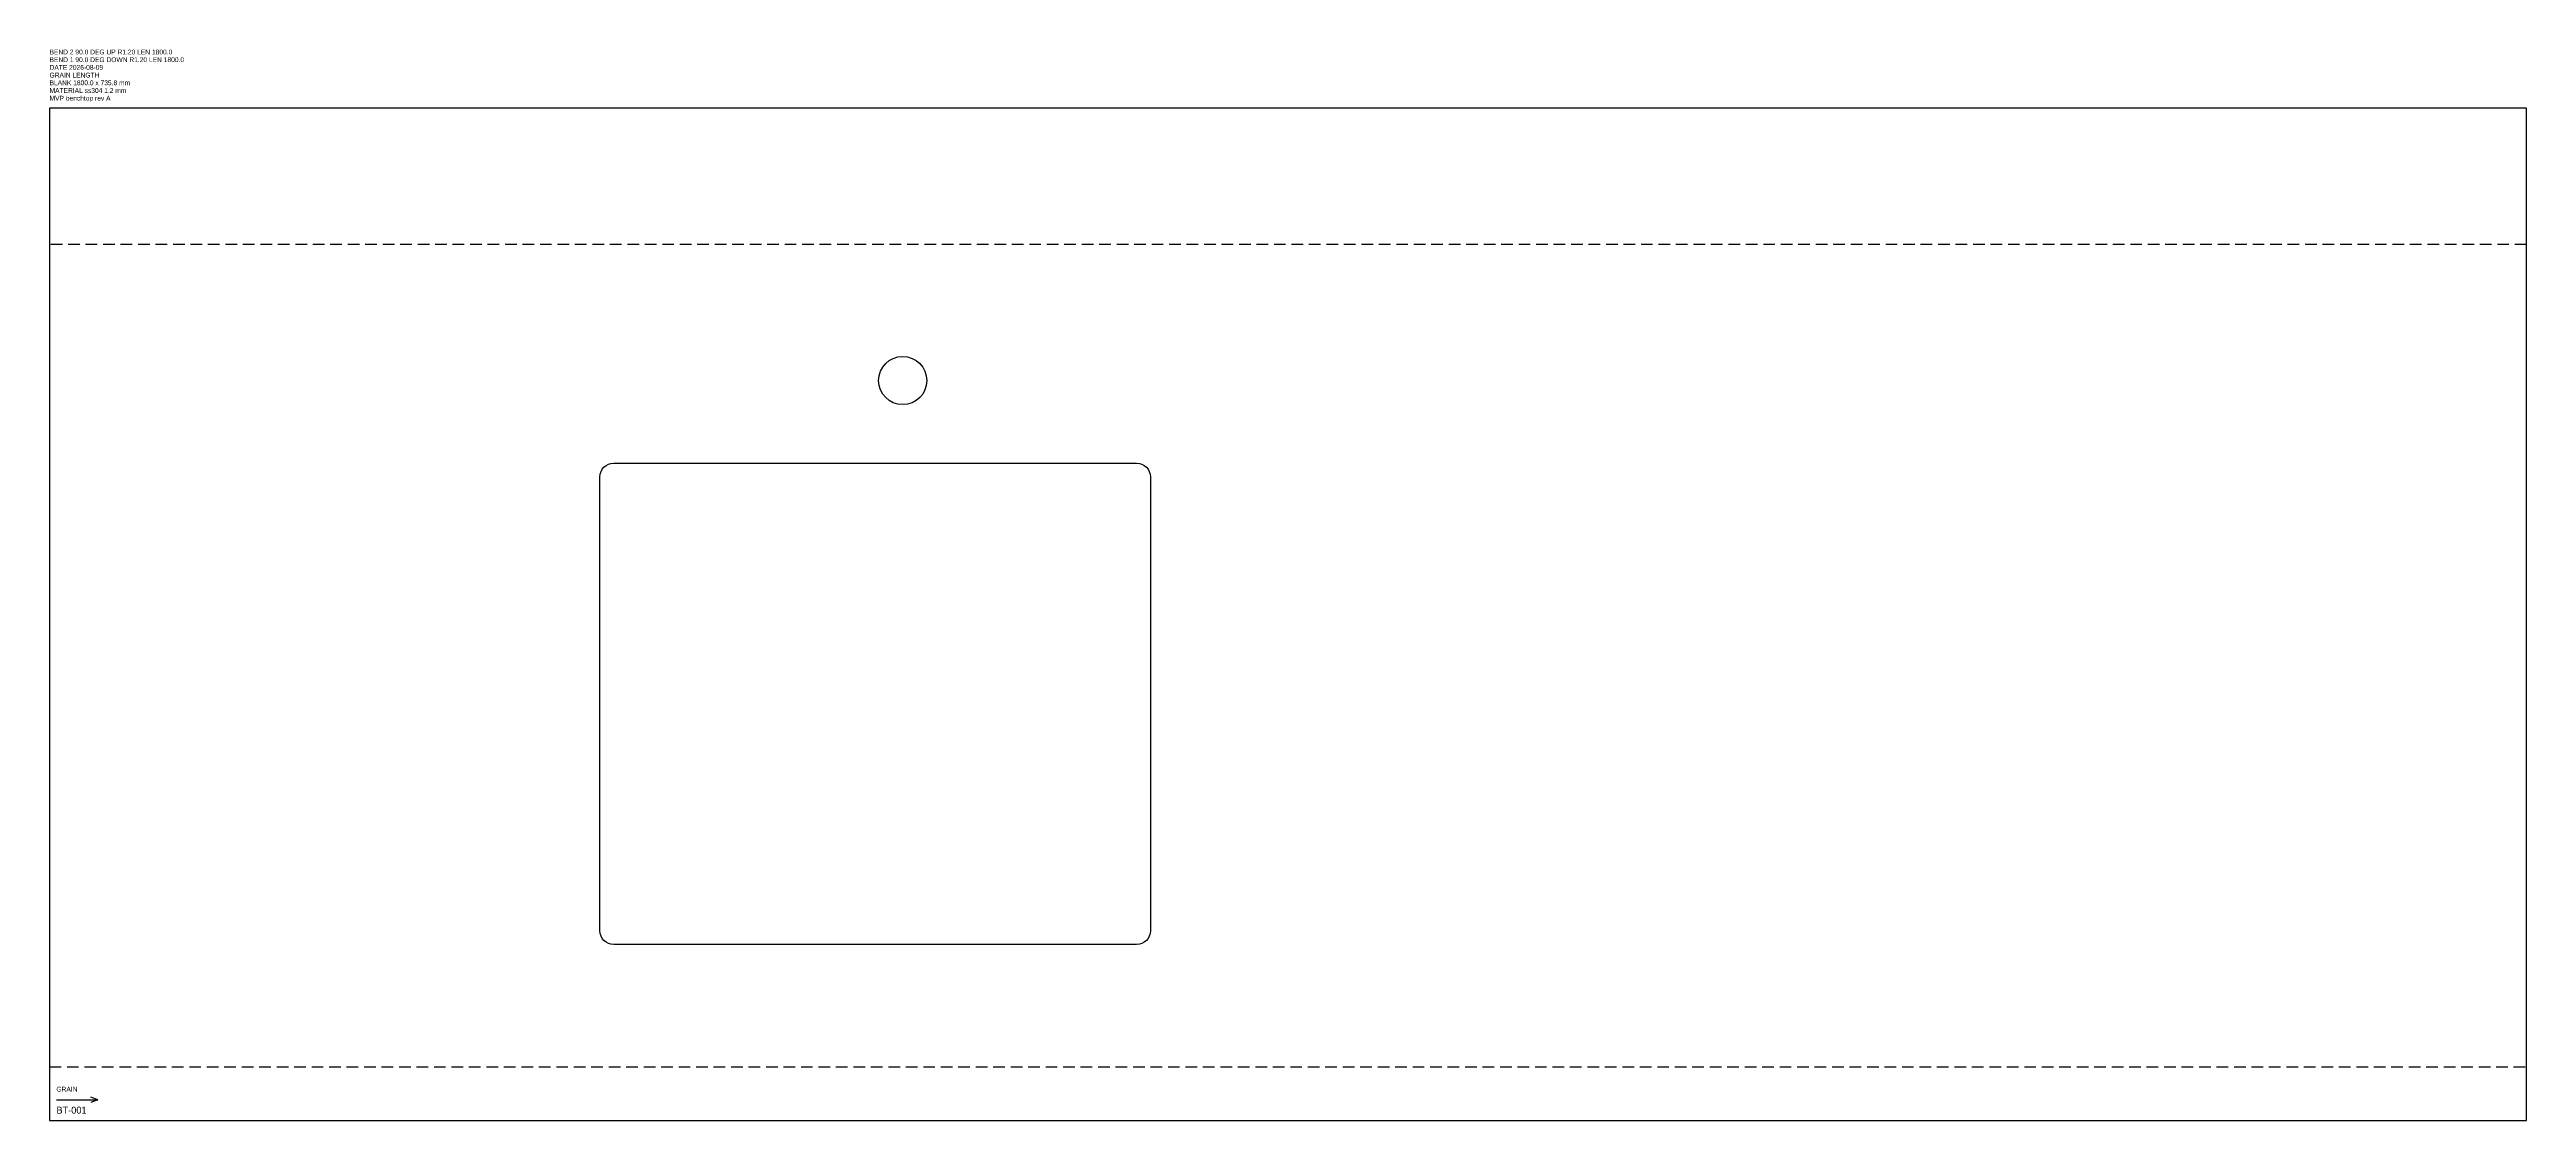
# Model space of a CAD drawing. Header units: millimetres. Extents: x 0 to 1800, y 0 to 779.
import ezdxf

# ---------------------------------------------------------------- set-up
doc = ezdxf.new("R2010")
doc.units = ezdxf.units.MM
doc.linetypes.add('DASHED', pattern=[12.7, 8.4667, -4.2333])
for name, color, linetype in [('BEND_DOWN', 1, 'DASHED'), ('BEND_UP', 3, 'DASHED'), ('CUT_INNER', 2, 'CONTINUOUS'), ('CUT_OUTER', 7, 'CONTINUOUS'), ('ETCH', 4, 'CONTINUOUS'), ('INFO', 8, 'CONTINUOUS')]:
    doc.layers.add(name, color=color, linetype=linetype)

msp = doc.modelspace()

# ---------------------------------------------------------------- linework, layer by layer
at = {"layer": 'BEND_DOWN', "linetype": 'DASHED'}
msp.add_line((0, 38.9572), (1800, 38.9572), dxfattribs=at)
at = {"layer": 'BEND_UP', "linetype": 'DASHED'}
msp.add_line((1800, 636.8715), (0, 636.8715), dxfattribs=at)
at = {"layer": 'CUT_INNER', "linetype": 'CONTINUOUS'}
for points in [[(602.5, 537.9143, -1), (637.5, 537.9143, -1)], [(410, 127.9143, -0.4142), (400, 137.9143), (400, 467.9143, -0.4142), (410, 477.9143), (790, 477.9143, -0.4142), (800, 467.9143), (800, 137.9143, -0.4142), (790, 127.9143)]]:
    msp.add_lwpolyline(points, format="xyb", close=True, dxfattribs=at)
at = {"layer": 'CUT_OUTER', "linetype": 'CONTINUOUS'}
msp.add_lwpolyline([(1800, 37.6), (1800, 40.3143), (1800, 635.5143), (1800, 638.2287), (1800, 735.8287), (0, 735.8287), (0, 638.2287), (0, 635.5143), (0, 40.3143), (0, 37.6), (0, 0), (1800, 0)], close=True, dxfattribs=at)
at = {"layer": 'ETCH', "linetype": 'CONTINUOUS'}
for p, q in [((5, 15), (35, 15)), ((35, 15), (30, 17)), ((35, 15), (30, 13))]:
    msp.add_line(p, q, dxfattribs=at)

# ---------------------------------------------------------------- texts
at = {"layer": 'ETCH'}
for s, height, p in [('GRAIN', 3.5, (5, 21)), ('BT-001', 5, (5, 5))]:
    msp.add_text(s, height=height, dxfattribs=at).set_placement(p)
at = {"layer": 'INFO'}
for s, p in [('BEND 2 90.0 DEG UP R1.20 LEN 1800.0', (0, 775.0287)), ('GRAIN LENGTH', (0, 758.2287)), ('BEND 1 90.0 DEG DOWN R1.20 LEN 1800.0', (0, 769.4287)), ('DATE 2026-08-09', (0, 763.8287)), ('BLANK 1800.0 x 735.8 mm', (0, 752.6287)), ('MATERIAL ss304 1.2 mm', (0, 747.0287)), ('MVP benchtop rev A', (0, 741.4287))]:
    msp.add_text(s, height=3.5, dxfattribs=at).set_placement(p)

doc.saveas('drawing.dxf')
